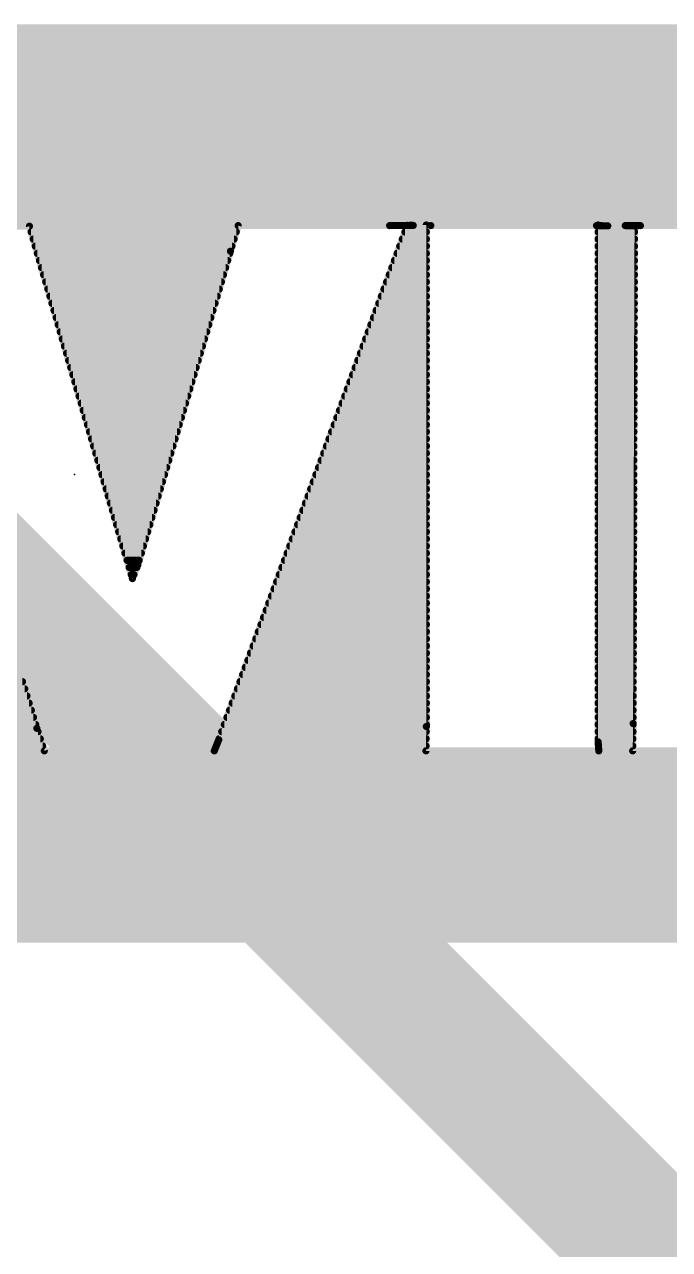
# Model space of a CAD drawing. Extents: x -23 to 84, y -20 to 26.
# Drawn here: x 22.263 to 23.41, y 16.325 to 18.505 of the extents above; entities that cross this region are included whole.
import ezdxf

# ---------------------------------------------------------------- set-up
doc = ezdxf.new("R2010")
doc.units = 0
for name, color, linetype in [('16', 132, 'CONTINUOUS'), ('21', 41, 'CONTINUOUS'), ('23', 53, 'CONTINUOUS')]:
    doc.layers.add(name, color=color, linetype=linetype)

msp = doc.modelspace()

# ---------------------------------------------------------------- linework, layer by layer
at = {"layer": '16', "const_width": 0.254}
msp.add_lwpolyline([(21.59, 18.1164), (23.9522, 15.7542)], dxfattribs=at)
at = {"layer": '21', "const_width": 0.0127}
for points in [[(24.068, 18.4983), (20.7364, 18.4983)], [(20.5149, 18.4785), (24.2365, 18.4785)], [(20.6183, 18.4912), (24.1386, 18.4912)], [(20.433, 18.4531), (24.3239, 18.4531)], [(20.4739, 18.4658), (24.283, 18.4658)], [(20.3921, 18.4404), (24.362, 18.4404)], [(20.3377, 18.415), (24.4196, 18.415)], [(20.361, 18.4277), (24.3949, 18.4277)], [(20.2909, 18.3896), (24.4664, 18.3896)], [(20.3143, 18.4023), (24.443, 18.4023)], [(20.2676, 18.3769), (24.4898, 18.3769)], [(20.2257, 18.3515), (24.5298, 18.3515)], [(20.2442, 18.3642), (24.51, 18.3642)], [(20.1953, 18.3261), (24.5621, 18.3261)], [(20.2105, 18.3388), (24.5467, 18.3388)], [(20.1648, 18.3007), (24.5929, 18.3007)], [(20.18, 18.3134), (24.5775, 18.3134)], [(20.1496, 18.288), (24.6083, 18.288)], [(20.1191, 18.2626), (24.6358, 18.2626)], [(20.1343, 18.2753), (24.6228, 18.2753)], [(20.0966, 18.2372), (24.6606, 18.2372)], [(20.1069, 18.2499), (24.6488, 18.2499)], [(20.0863, 18.2245), (24.6711, 18.2245)], [(20.0657, 18.1991), (24.6921, 18.1991)], [(20.076, 18.2118), (24.6816, 18.2118)], [(20.0451, 18.1737), (24.713, 18.1737)], [(20.0554, 18.1864), (24.7026, 18.1864)], [(20.0348, 18.161), (24.7234, 18.161)], [(20.7362, 18.1483), (24.1392, 18.1483)], [(22.9777, 18.1479), (22.944, 18.1473)], [(22.9777, 17.2558), (22.9777, 18.1479)], [(23.3481, 18.1453), (23.2834, 18.1479)], [(23.2834, 18.1479), (23.2834, 17.2284)], [(21.9775, 18.1469), (22.2716, 18.1458)], [(22.2716, 18.1458), (22.4547, 17.5189)], [(22.2746, 18.1356), (22.6396, 18.1356)], [(22.944, 18.1473), (22.6084, 17.2322)], [(22.6292, 18.1013), (22.643, 18.1469)], [(22.643, 18.1469), (22.9125, 18.1469)], [(22.9125, 18.1469), (22.9314, 18.1471)], [(22.9314, 18.1471), (22.9545, 18.1473)], [(22.9397, 18.1356), (22.9777, 18.1356)], [(22.9545, 18.1473), (22.9857, 18.1469)], [(22.9857, 18.1469), (23.2805, 18.1469)], [(23.2805, 18.1469), (23.3006, 18.1464)], [(23.2834, 18.1356), (23.3481, 18.1356)], [(23.3006, 18.1464), (23.3317, 18.1468)], [(23.3317, 18.1468), (23.3586, 18.1469)], [(23.3456, 17.2609), (23.3481, 18.1453)], [(23.3586, 18.1469), (23.6484, 18.1469)], [(22.2783, 18.1229), (22.6357, 18.1229)], [(22.282, 18.1102), (22.6319, 18.1102)], [(22.9304, 18.1102), (22.9777, 18.1102)], [(22.935, 18.1229), (22.9777, 18.1229)], [(23.2834, 18.1229), (23.3481, 18.1229)], [(23.2834, 18.1102), (23.348, 18.1102)], [(22.2857, 18.0975), (22.6281, 18.0975)], [(22.2894, 18.0848), (22.6243, 18.0848)], [(22.4646, 17.5434), (22.6292, 18.1013)], [(22.921, 18.0848), (22.9777, 18.0848)], [(22.9257, 18.0975), (22.9777, 18.0975)], [(23.2834, 18.0975), (23.348, 18.0975)], [(23.2834, 18.0848), (23.3479, 18.0848)], [(22.2931, 18.0721), (22.6206, 18.0721)], [(22.9164, 18.0721), (22.9777, 18.0721)], [(23.2834, 18.0721), (23.3479, 18.0721)], [(22.2968, 18.0594), (22.6168, 18.0594)], [(22.3006, 18.0467), (22.6131, 18.0467)], [(22.9071, 18.0467), (22.9777, 18.0467)], [(22.9117, 18.0594), (22.9777, 18.0594)], [(23.2834, 18.0594), (23.3479, 18.0594)], [(23.2834, 18.0467), (23.3478, 18.0467)], [(22.3043, 18.034), (22.6093, 18.034)], [(22.308, 18.0213), (22.6056, 18.0213)], [(22.8978, 18.0213), (22.9777, 18.0213)], [(22.9024, 18.034), (22.9777, 18.034)], [(23.2834, 18.034), (23.3478, 18.034)], [(23.2834, 18.0213), (23.3478, 18.0213)], [(22.3117, 18.0086), (22.6018, 18.0086)], [(22.3154, 17.9959), (22.5981, 17.9959)], [(22.8884, 17.9959), (22.9777, 17.9959)], [(22.8931, 18.0086), (22.9777, 18.0086)], [(23.2834, 18.0086), (23.3477, 18.0086)], [(23.2834, 17.9959), (23.3477, 17.9959)], [(22.3191, 17.9832), (22.5943, 17.9832)], [(22.8838, 17.9832), (22.9777, 17.9832)], [(23.2834, 17.9832), (23.3477, 17.9832)], [(22.3228, 17.9705), (22.5906, 17.9705)], [(22.3265, 17.9578), (22.5869, 17.9578)], [(22.8745, 17.9578), (22.9777, 17.9578)], [(22.8791, 17.9705), (22.9777, 17.9705)], [(23.2834, 17.9705), (23.3476, 17.9705)], [(23.2834, 17.9578), (23.3476, 17.9578)], [(22.3302, 17.9451), (22.5831, 17.9451)], [(22.3339, 17.9324), (22.5794, 17.9324)], [(22.8652, 17.9324), (22.9777, 17.9324)], [(22.8698, 17.9451), (22.9777, 17.9451)], [(23.2834, 17.9451), (23.3475, 17.9451)], [(23.2834, 17.9324), (23.3475, 17.9324)], [(22.3377, 17.9197), (22.5756, 17.9197)], [(22.8605, 17.9197), (22.9777, 17.9197)], [(23.2834, 17.9197), (23.3475, 17.9197)], [(22.3414, 17.907), (22.5719, 17.907)], [(22.3451, 17.8943), (22.5681, 17.8943)], [(22.8512, 17.8943), (22.9777, 17.8943)], [(22.8559, 17.907), (22.9777, 17.907)], [(23.2834, 17.907), (23.3474, 17.907)], [(23.2834, 17.8943), (23.3474, 17.8943)], [(22.3488, 17.8816), (22.5644, 17.8816)], [(22.3525, 17.8689), (22.5606, 17.8689)], [(22.8419, 17.8689), (22.9777, 17.8689)], [(22.8465, 17.8816), (22.9777, 17.8816)], [(23.2834, 17.8816), (23.3474, 17.8816)], [(23.2834, 17.8689), (23.3473, 17.8689)], [(22.3562, 17.8562), (22.5569, 17.8562)], [(22.3599, 17.8435), (22.5531, 17.8435)], [(22.8326, 17.8435), (22.9777, 17.8435)], [(22.8372, 17.8562), (22.9777, 17.8562)], [(23.2834, 17.8562), (23.3473, 17.8562)], [(23.2834, 17.8435), (23.3472, 17.8435)], [(22.3636, 17.8308), (22.5494, 17.8308)], [(22.8279, 17.8308), (22.9777, 17.8308)], [(23.2834, 17.8308), (23.3472, 17.8308)], [(22.3673, 17.8181), (22.5456, 17.8181)], [(22.3711, 17.8054), (22.5419, 17.8054)], [(22.8186, 17.8054), (22.9777, 17.8054)], [(22.8233, 17.8181), (22.9777, 17.8181)], [(23.2834, 17.8181), (23.3472, 17.8181)], [(23.2834, 17.8054), (23.3471, 17.8054)], [(22.3748, 17.7927), (22.5381, 17.7927)], [(22.3785, 17.78), (22.5344, 17.78)], [(22.8093, 17.78), (22.9777, 17.78)], [(22.8139, 17.7927), (22.9777, 17.7927)], [(23.2834, 17.7927), (23.3471, 17.7927)], [(23.2834, 17.78), (23.3471, 17.78)], [(22.2848, 17.2525), (22.129, 17.7578)], [(22.3822, 17.7673), (22.5306, 17.7673)], [(22.8046, 17.7673), (22.9777, 17.7673)], [(23.2834, 17.7673), (23.347, 17.7673)], [(22.3859, 17.7546), (22.5269, 17.7546)], [(22.3896, 17.7419), (22.5231, 17.7419)], [(22.7953, 17.7419), (22.9777, 17.7419)], [(22.8, 17.7546), (22.9777, 17.7546)], [(23.2834, 17.7546), (23.347, 17.7546)], [(23.2834, 17.7419), (23.347, 17.7419)], [(22.3933, 17.7292), (22.5194, 17.7292)], [(22.397, 17.7165), (22.5156, 17.7165)], [(22.786, 17.7165), (22.9777, 17.7165)], [(22.7907, 17.7292), (22.9777, 17.7292)], [(23.2834, 17.7292), (23.3469, 17.7292)], [(23.2834, 17.7165), (23.3469, 17.7165)], [(22.4007, 17.7038), (22.5119, 17.7038)], [(22.4044, 17.6911), (22.5082, 17.6911)], [(22.7767, 17.6911), (22.9777, 17.6911)], [(22.7813, 17.7038), (22.9777, 17.7038)], [(23.2834, 17.7038), (23.3468, 17.7038)], [(23.2834, 17.6911), (23.3468, 17.6911)], [(22.4082, 17.6784), (22.5044, 17.6784)], [(22.772, 17.6784), (22.9777, 17.6784)], [(23.2834, 17.6784), (23.3468, 17.6784)], [(22.4119, 17.6657), (22.5007, 17.6657)], [(22.4156, 17.653), (22.4969, 17.653)], [(22.7627, 17.653), (22.9777, 17.653)], [(22.7674, 17.6657), (22.9777, 17.6657)], [(23.2834, 17.6657), (23.3467, 17.6657)], [(23.2834, 17.653), (23.3467, 17.653)], [(22.4193, 17.6403), (22.4932, 17.6403)], [(22.423, 17.6276), (22.4894, 17.6276)], [(22.7534, 17.6276), (22.9777, 17.6276)], [(22.7581, 17.6403), (22.9777, 17.6403)], [(23.2834, 17.6403), (23.3467, 17.6403)], [(23.2834, 17.6276), (23.3466, 17.6276)], [(22.4267, 17.6149), (22.4857, 17.6149)], [(22.7488, 17.6149), (22.9777, 17.6149)], [(23.2834, 17.6149), (23.3466, 17.6149)], [(22.4304, 17.6022), (22.4819, 17.6022)], [(22.4341, 17.5895), (22.4782, 17.5895)], [(22.7394, 17.5895), (22.9777, 17.5895)], [(22.7441, 17.6022), (22.9777, 17.6022)], [(23.2834, 17.6022), (23.3466, 17.6022)], [(23.2834, 17.5895), (23.3465, 17.5895)], [(22.4378, 17.5768), (22.4744, 17.5768)], [(22.4415, 17.5641), (22.4707, 17.5641)], [(22.7301, 17.5641), (22.9777, 17.5641)], [(22.7348, 17.5768), (22.9777, 17.5768)], [(23.2834, 17.5768), (23.3465, 17.5768)], [(23.2834, 17.5641), (23.3464, 17.5641)], [(22.4453, 17.5514), (22.4669, 17.5514)], [(22.449, 17.5387), (22.4627, 17.5387)], [(22.4547, 17.5189), (22.4646, 17.5434)], [(22.7208, 17.5387), (22.9777, 17.5387)], [(22.7255, 17.5514), (22.9777, 17.5514)], [(23.2834, 17.5514), (23.3464, 17.5514)], [(23.2834, 17.5387), (23.3464, 17.5387)], [(22.4527, 17.526), (22.4576, 17.526)], [(22.7162, 17.526), (22.9777, 17.526)], [(23.2834, 17.526), (23.3463, 17.526)], [(22.7068, 17.5006), (22.9777, 17.5006)], [(22.7115, 17.5133), (22.9777, 17.5133)], [(23.2834, 17.5133), (23.3463, 17.5133)], [(23.2834, 17.5006), (23.3463, 17.5006)], [(22.6975, 17.4752), (22.9777, 17.4752)], [(22.7022, 17.4879), (22.9777, 17.4879)], [(23.2834, 17.4879), (23.3462, 17.4879)], [(23.2834, 17.4752), (23.3462, 17.4752)], [(22.6929, 17.4625), (22.9777, 17.4625)], [(23.2834, 17.4625), (23.3462, 17.4625)], [(22.6836, 17.4371), (22.9777, 17.4371)], [(22.6882, 17.4498), (22.9777, 17.4498)], [(23.2834, 17.4498), (23.3461, 17.4498)], [(23.2834, 17.4371), (23.3461, 17.4371)], [(22.6743, 17.4117), (22.9777, 17.4117)], [(22.6789, 17.4244), (22.9777, 17.4244)], [(23.2834, 17.4244), (23.346, 17.4244)], [(23.2834, 17.4117), (23.346, 17.4117)], [(22.6649, 17.3863), (22.9777, 17.3863)], [(22.6696, 17.399), (22.9777, 17.399)], [(23.2834, 17.399), (23.346, 17.399)], [(23.2834, 17.3863), (23.3459, 17.3863)], [(22.6603, 17.3736), (22.9777, 17.3736)], [(23.2834, 17.3736), (23.3459, 17.3736)], [(22.651, 17.3482), (22.9777, 17.3482)], [(22.6556, 17.3609), (22.9777, 17.3609)], [(23.2834, 17.3609), (23.3459, 17.3609)], [(23.2834, 17.3482), (23.3458, 17.3482)], [(21.9747, 17.3228), (22.2632, 17.3228)], [(21.9787, 17.3355), (22.2592, 17.3355)], [(22.6417, 17.3228), (22.9777, 17.3228)], [(22.6463, 17.3355), (22.9777, 17.3355)], [(23.2834, 17.3355), (23.3458, 17.3355)], [(23.2834, 17.3228), (23.3458, 17.3228)], [(21.9708, 17.3101), (22.2671, 17.3101)], [(22.637, 17.3101), (22.9777, 17.3101)], [(23.2834, 17.3101), (23.3457, 17.3101)], [(21.9629, 17.2847), (22.2749, 17.2847)], [(21.9668, 17.2974), (22.271, 17.2974)], [(22.6277, 17.2847), (22.9777, 17.2847)], [(22.6323, 17.2974), (22.9777, 17.2974)], [(23.2834, 17.2974), (23.3457, 17.2974)], [(23.2834, 17.2847), (23.3456, 17.2847)], [(21.955, 17.2593), (22.2827, 17.2593)], [(21.9589, 17.272), (22.2788, 17.272)], [(22.6184, 17.2593), (22.9777, 17.2593)], [(22.623, 17.272), (22.9777, 17.272)], [(22.977, 17.2124), (22.9777, 17.2558)], [(23.2834, 17.272), (23.3456, 17.272)], [(23.2834, 17.2593), (23.3456, 17.2593)], [(23.3449, 17.2124), (23.3456, 17.2609)], [(21.9471, 17.2339), (22.2909, 17.2339)], [(21.9511, 17.2466), (22.2868, 17.2466)], [(22.298, 17.2124), (22.2848, 17.2525)], [(22.6084, 17.2322), (22.6005, 17.2124)], [(22.6091, 17.2339), (22.9774, 17.2339)], [(22.6137, 17.2466), (22.9776, 17.2466)], [(23.2834, 17.2466), (23.3454, 17.2466)], [(23.2834, 17.2339), (23.3452, 17.2339)], [(21.9432, 17.2212), (22.2951, 17.2212)], [(22.6005, 17.2124), (22.298, 17.2124)], [(22.604, 17.2212), (22.9772, 17.2212)], [(23.2846, 17.2124), (22.977, 17.2124)], [(23.2834, 17.2284), (23.2846, 17.2124)], [(23.284, 17.2212), (23.345, 17.2212)], [(23.6499, 17.2124), (23.3449, 17.2124)], [(21.247, 17.2085), (24.149, 17.2085)], [(21.247, 17.1958), (24.708, 17.1958)], [(21.247, 17.1831), (24.6975, 17.1831)], [(21.247, 17.1704), (24.687, 17.1704)], [(21.247, 17.1577), (24.6765, 17.1577)], [(21.247, 17.145), (24.666, 17.145)], [(21.247, 17.1323), (24.6546, 17.1323)], [(21.247, 17.1196), (24.6424, 17.1196)], [(21.247, 17.1069), (24.6302, 17.1069)], [(21.247, 17.0942), (24.6162, 17.0942)], [(21.247, 17.0815), (24.6008, 17.0815)], [(21.247, 17.0688), (24.5854, 17.0688)], [(21.247, 17.0561), (24.57, 17.0561)], [(21.247, 17.0434), (24.5546, 17.0434)], [(21.247, 17.0307), (24.5384, 17.0307)], [(21.247, 17.018), (24.5199, 17.018)], [(21.247, 17.0053), (24.5014, 17.0053)], [(21.247, 16.9926), (24.4784, 16.9926)], [(21.247, 16.9799), (24.455, 16.9799)], [(21.247, 16.9672), (24.4316, 16.9672)], [(21.247, 16.9545), (24.4082, 16.9545)], [(21.247, 16.9418), (24.3786, 16.9418)], [(21.247, 16.9291), (24.345, 16.9291)], [(21.247, 16.9164), (24.3041, 16.9164)], [(21.247, 16.9037), (24.2631, 16.9037)], [(21.247, 16.891), (24.2034, 16.891)], [(21.247, 16.8783), (24.0632, 16.8783)], [(21.2981, 16.8773), (24.0479, 16.8773)]]:
    msp.add_lwpolyline(points, dxfattribs=at)
at = {"layer": '21', "const_width": 0.0064}
for points in [[(22.9809, 18.1479, 1), (22.9745, 18.1479)], [(22.9778, 18.1447, 1), (22.9777, 18.151)], [(23.2836, 18.1511, 1), (23.2833, 18.1447)], [(23.2866, 18.1479, 1), (23.2803, 18.1479)], [(22.2747, 18.1467, 1), (22.2686, 18.1449)], [(22.2746, 18.1388, 1), (22.2746, 18.1324)], [(22.2716, 18.1426, 1), (22.2716, 18.149)], [(22.6396, 18.1324, 1), (22.6396, 18.1388)], [(22.643, 18.1501, 1), (22.643, 18.1437)], [(22.646, 18.146, 1), (22.6399, 18.1478)], [(22.9124, 18.15, 1), (22.9125, 18.1437)], [(22.9125, 18.1437, 1), (22.9125, 18.1501)], [(22.9313, 18.1503, 1), (22.9314, 18.144)], [(22.9314, 18.144, 1), (22.9313, 18.1503)], [(22.9397, 18.1388, 1), (22.9397, 18.1324)], [(22.9439, 18.1505, 1), (22.944, 18.1442)], [(22.947, 18.1463, 1), (22.941, 18.1484)], [(22.9545, 18.1504, 1), (22.9544, 18.1441)], [(22.9545, 18.1441, 1), (22.9545, 18.1504)], [(22.9777, 18.1324, 1), (22.9777, 18.1388)], [(22.9857, 18.1501, 1), (22.9857, 18.1437)], [(22.9856, 18.1437, 1), (22.9857, 18.15)], [(23.2806, 18.15, 1), (23.2805, 18.1437)], [(23.2834, 18.1388, 1), (23.2834, 18.1324)], [(23.2805, 18.1437, 1), (23.2805, 18.1501)], [(23.3005, 18.1495, 1), (23.3006, 18.1432)], [(23.3005, 18.1432, 1), (23.3007, 18.1495)], [(23.3317, 18.15, 1), (23.3317, 18.1437)], [(23.3317, 18.1437, 1), (23.3316, 18.15)], [(23.3513, 18.1453, 1), (23.3449, 18.1453)], [(23.348, 18.1422, 1), (23.3482, 18.1485)], [(23.3481, 18.1324, 1), (23.3481, 18.1388)], [(23.3586, 18.1501, 1), (23.3586, 18.1437)], [(23.3586, 18.1437, 1), (23.3586, 18.15)], [(22.2783, 18.1261, 1), (22.2783, 18.1197)], [(22.282, 18.1134, 1), (22.282, 18.107)], [(22.6319, 18.107, 1), (22.6319, 18.1134)], [(22.6357, 18.1197, 1), (22.6357, 18.1261)], [(22.9304, 18.1134, 1), (22.9304, 18.107)], [(22.935, 18.1261, 1), (22.935, 18.1197)], [(22.9777, 18.1197, 1), (22.9777, 18.1261)], [(22.9777, 18.107, 1), (22.9777, 18.1134)], [(23.2834, 18.1261, 1), (23.2834, 18.1197)], [(23.2834, 18.1134, 1), (23.2834, 18.107)], [(23.348, 18.107, 1), (23.348, 18.1134)], [(23.3481, 18.1197, 1), (23.3481, 18.1261)], [(22.2857, 18.1007, 1), (22.2857, 18.0943)], [(22.2894, 18.088, 1), (22.2894, 18.0816)], [(22.6243, 18.0816, 1), (22.6243, 18.088)], [(22.6262, 18.1023, 1), (22.6323, 18.1004)], [(22.6323, 18.1004, 1), (22.6262, 18.1022)], [(22.6281, 18.0943, 1), (22.6281, 18.1007)], [(22.921, 18.088, 1), (22.921, 18.0816)], [(22.9257, 18.1007, 1), (22.9257, 18.0943)], [(22.9777, 18.0943, 1), (22.9777, 18.1007)], [(22.9777, 18.0816, 1), (22.9777, 18.088)], [(23.2834, 18.1007, 1), (23.2834, 18.0943)], [(23.2834, 18.088, 1), (23.2834, 18.0816)], [(23.3479, 18.0816, 1), (23.3479, 18.088)], [(23.348, 18.0943, 1), (23.348, 18.1007)], [(22.2931, 18.0753, 1), (22.2931, 18.0689)], [(22.6206, 18.0689, 1), (22.6206, 18.0753)], [(22.9164, 18.0753, 1), (22.9164, 18.0689)], [(22.9777, 18.0689, 1), (22.9777, 18.0753)], [(23.2834, 18.0753, 1), (23.2834, 18.0689)], [(23.3479, 18.0689, 1), (23.3479, 18.0753)], [(22.2968, 18.0626, 1), (22.2968, 18.0562)], [(22.3006, 18.0499, 1), (22.3006, 18.0435)], [(22.6131, 18.0435, 1), (22.6131, 18.0499)], [(22.6168, 18.0562, 1), (22.6168, 18.0626)], [(22.9071, 18.0499, 1), (22.9071, 18.0435)], [(22.9117, 18.0626, 1), (22.9117, 18.0562)], [(22.9777, 18.0562, 1), (22.9777, 18.0626)], [(22.9777, 18.0435, 1), (22.9777, 18.0499)], [(23.2834, 18.0626, 1), (23.2834, 18.0562)], [(23.2834, 18.0499, 1), (23.2834, 18.0435)], [(23.3478, 18.0435, 1), (23.3478, 18.0499)], [(23.3479, 18.0562, 1), (23.3479, 18.0626)], [(22.3043, 18.0372, 1), (22.3043, 18.0308)], [(22.308, 18.0245, 1), (22.308, 18.0181)], [(22.6056, 18.0181, 1), (22.6056, 18.0245)], [(22.6093, 18.0308, 1), (22.6093, 18.0372)], [(22.8978, 18.0245, 1), (22.8978, 18.0181)], [(22.9024, 18.0372, 1), (22.9024, 18.0308)], [(22.9777, 18.0308, 1), (22.9777, 18.0372)], [(22.9777, 18.0181, 1), (22.9777, 18.0245)], [(23.2834, 18.0372, 1), (23.2834, 18.0308)], [(23.2834, 18.0245, 1), (23.2834, 18.0181)], [(23.3478, 18.0308, 1), (23.3478, 18.0372)], [(23.3478, 18.0181, 1), (23.3478, 18.0245)], [(22.3117, 18.0118, 1), (22.3117, 18.0054)], [(22.3154, 17.9991, 1), (22.3154, 17.9927)], [(22.5981, 17.9927, 1), (22.5981, 17.9991)], [(22.6018, 18.0054, 1), (22.6018, 18.0118)], [(22.8884, 17.9991, 1), (22.8884, 17.9927)], [(22.8931, 18.0118, 1), (22.8931, 18.0054)], [(22.9777, 18.0054, 1), (22.9777, 18.0118)], [(22.9777, 17.9927, 1), (22.9777, 17.9991)], [(23.2834, 18.0118, 1), (23.2834, 18.0054)], [(23.2834, 17.9991, 1), (23.2834, 17.9927)], [(23.3477, 18.0054, 1), (23.3477, 18.0118)], [(23.3477, 17.9927, 1), (23.3477, 17.9991)], [(22.3191, 17.9864, 1), (22.3191, 17.98)], [(22.5943, 17.98, 1), (22.5943, 17.9864)], [(22.8838, 17.9864, 1), (22.8838, 17.98)], [(22.9777, 17.98, 1), (22.9777, 17.9864)], [(23.2834, 17.9864, 1), (23.2834, 17.98)], [(23.3477, 17.98, 1), (23.3477, 17.9864)], [(22.3228, 17.9737, 1), (22.3228, 17.9673)], [(22.3265, 17.961, 1), (22.3265, 17.9546)], [(22.5869, 17.9546, 1), (22.5869, 17.961)], [(22.5906, 17.9673, 1), (22.5906, 17.9737)], [(22.8745, 17.961, 1), (22.8745, 17.9546)], [(22.8791, 17.9737, 1), (22.8791, 17.9673)], [(22.9777, 17.9673, 1), (22.9777, 17.9737)], [(22.9777, 17.9546, 1), (22.9777, 17.961)], [(23.2834, 17.9737, 1), (23.2834, 17.9673)], [(23.2834, 17.961, 1), (23.2834, 17.9546)], [(23.3476, 17.9673, 1), (23.3476, 17.9737)], [(23.3476, 17.9546, 1), (23.3476, 17.961)], [(22.3302, 17.9483, 1), (22.3302, 17.9419)], [(22.3339, 17.9356, 1), (22.3339, 17.9292)], [(22.5794, 17.9292, 1), (22.5794, 17.9356)], [(22.5831, 17.9419, 1), (22.5831, 17.9483)], [(22.8652, 17.9356, 1), (22.8652, 17.9292)], [(22.8698, 17.9483, 1), (22.8698, 17.9419)], [(22.9777, 17.9419, 1), (22.9777, 17.9483)], [(22.9777, 17.9292, 1), (22.9777, 17.9356)], [(23.2834, 17.9483, 1), (23.2834, 17.9419)], [(23.2834, 17.9356, 1), (23.2834, 17.9292)], [(23.3475, 17.9419, 1), (23.3475, 17.9483)], [(23.3475, 17.9292, 1), (23.3475, 17.9356)], [(22.3377, 17.9229, 1), (22.3377, 17.9165)], [(22.5756, 17.9165, 1), (22.5756, 17.9229)], [(22.8605, 17.9229, 1), (22.8605, 17.9165)], [(22.9777, 17.9165, 1), (22.9777, 17.9229)], [(23.2834, 17.9229, 1), (23.2834, 17.9165)], [(23.3475, 17.9165, 1), (23.3475, 17.9229)], [(22.3414, 17.9102, 1), (22.3414, 17.9038)], [(22.3451, 17.8975, 1), (22.3451, 17.8911)], [(22.5681, 17.8911, 1), (22.5681, 17.8975)], [(22.5719, 17.9038, 1), (22.5719, 17.9102)], [(22.8512, 17.8975, 1), (22.8512, 17.8911)], [(22.8559, 17.9102, 1), (22.8559, 17.9038)], [(22.9777, 17.9038, 1), (22.9777, 17.9102)], [(22.9777, 17.8911, 1), (22.9777, 17.8975)], [(23.2834, 17.9102, 1), (23.2834, 17.9038)], [(23.2834, 17.8975, 1), (23.2834, 17.8911)], [(23.3474, 17.9038, 1), (23.3474, 17.9102)], [(23.3474, 17.8911, 1), (23.3474, 17.8975)], [(22.3488, 17.8848, 1), (22.3488, 17.8784)], [(22.3525, 17.8721, 1), (22.3525, 17.8657)], [(22.5606, 17.8657, 1), (22.5606, 17.8721)], [(22.5644, 17.8784, 1), (22.5644, 17.8848)], [(22.8419, 17.8721, 1), (22.8419, 17.8657)], [(22.8465, 17.8848, 1), (22.8465, 17.8784)], [(22.9777, 17.8784, 1), (22.9777, 17.8848)], [(22.9777, 17.8657, 1), (22.9777, 17.8721)], [(23.2834, 17.8848, 1), (23.2834, 17.8784)], [(23.2834, 17.8721, 1), (23.2834, 17.8657)], [(23.3473, 17.8657, 1), (23.3473, 17.8721)], [(23.3474, 17.8784, 1), (23.3474, 17.8848)], [(22.3562, 17.8594, 1), (22.3562, 17.853)], [(22.3599, 17.8467, 1), (22.3599, 17.8403)], [(22.5531, 17.8403, 1), (22.5531, 17.8467)], [(22.5569, 17.853, 1), (22.5569, 17.8594)], [(22.8326, 17.8467, 1), (22.8326, 17.8403)], [(22.8372, 17.8594, 1), (22.8372, 17.853)], [(22.9777, 17.853, 1), (22.9777, 17.8594)], [(22.9777, 17.8403, 1), (22.9777, 17.8467)], [(23.2834, 17.8594, 1), (23.2834, 17.853)], [(23.2834, 17.8467, 1), (23.2834, 17.8403)], [(23.3472, 17.8403, 1), (23.3472, 17.8467)], [(23.3473, 17.853, 1), (23.3473, 17.8594)], [(22.3636, 17.834, 1), (22.3636, 17.8276)], [(22.5494, 17.8276, 1), (22.5494, 17.834)], [(22.8279, 17.834, 1), (22.8279, 17.8276)], [(22.9777, 17.8276, 1), (22.9777, 17.834)], [(23.2834, 17.834, 1), (23.2834, 17.8276)], [(23.3472, 17.8276, 1), (23.3472, 17.834)], [(22.3673, 17.8213, 1), (22.3673, 17.8149)], [(22.3711, 17.8086, 1), (22.3711, 17.8022)], [(22.5419, 17.8022, 1), (22.5419, 17.8086)], [(22.5456, 17.8149, 1), (22.5456, 17.8213)], [(22.8186, 17.8086, 1), (22.8186, 17.8022)], [(22.8233, 17.8213, 1), (22.8233, 17.8149)], [(22.9777, 17.8149, 1), (22.9777, 17.8213)], [(22.9777, 17.8022, 1), (22.9777, 17.8086)], [(23.2834, 17.8213, 1), (23.2834, 17.8149)], [(23.2834, 17.8086, 1), (23.2834, 17.8022)], [(23.3471, 17.8022, 1), (23.3471, 17.8086)], [(23.3472, 17.8149, 1), (23.3472, 17.8213)], [(22.3748, 17.7959, 1), (22.3748, 17.7895)], [(22.3785, 17.7832, 1), (22.3785, 17.7768)], [(22.5344, 17.7768, 1), (22.5344, 17.7832)], [(22.5381, 17.7895, 1), (22.5381, 17.7959)], [(22.8093, 17.7832, 1), (22.8093, 17.7768)], [(22.8139, 17.7959, 1), (22.8139, 17.7895)], [(22.9777, 17.7895, 1), (22.9777, 17.7959)], [(22.9777, 17.7768, 1), (22.9777, 17.7832)], [(23.2834, 17.7959, 1), (23.2834, 17.7895)], [(23.2834, 17.7832, 1), (23.2834, 17.7768)], [(23.3471, 17.7895, 1), (23.3471, 17.7959)], [(23.3471, 17.7768, 1), (23.3471, 17.7832)], [(22.3822, 17.7705, 1), (22.3822, 17.7641)], [(22.5306, 17.7641, 1), (22.5306, 17.7705)], [(22.8046, 17.7705, 1), (22.8046, 17.7641)], [(22.9777, 17.7641, 1), (22.9777, 17.7705)], [(23.2834, 17.7705, 1), (23.2834, 17.7641)], [(23.347, 17.7641, 1), (23.347, 17.7705)], [(22.3859, 17.7578, 1), (22.3859, 17.7514)], [(22.3896, 17.7451, 1), (22.3896, 17.7387)], [(22.5231, 17.7387, 1), (22.5231, 17.7451)], [(22.5269, 17.7514, 1), (22.5269, 17.7578)], [(22.7953, 17.7451, 1), (22.7953, 17.7387)], [(22.8, 17.7578, 1), (22.8, 17.7514)], [(22.9777, 17.7514, 1), (22.9777, 17.7578)], [(22.9777, 17.7387, 1), (22.9777, 17.7451)], [(23.2834, 17.7578, 1), (23.2834, 17.7514)], [(23.2834, 17.7451, 1), (23.2834, 17.7387)], [(23.347, 17.7514, 1), (23.347, 17.7578)], [(23.347, 17.7387, 1), (23.347, 17.7451)], [(22.3933, 17.7324, 1), (22.3933, 17.726)], [(22.397, 17.7197, 1), (22.397, 17.7133)], [(22.5156, 17.7133, 1), (22.5156, 17.7197)], [(22.5194, 17.726, 1), (22.5194, 17.7324)], [(22.786, 17.7197, 1), (22.786, 17.7133)], [(22.7907, 17.7324, 1), (22.7907, 17.726)], [(22.9777, 17.726, 1), (22.9777, 17.7324)], [(22.9777, 17.7133, 1), (22.9777, 17.7197)], [(23.2834, 17.7324, 1), (23.2834, 17.726)], [(23.2834, 17.7197, 1), (23.2834, 17.7133)], [(23.3469, 17.726, 1), (23.3469, 17.7324)], [(23.3469, 17.7133, 1), (23.3469, 17.7197)], [(22.4007, 17.707, 1), (22.4007, 17.7006)], [(22.4044, 17.6943, 1), (22.4044, 17.6879)], [(22.5082, 17.6879, 1), (22.5082, 17.6943)], [(22.5119, 17.7006, 1), (22.5119, 17.707)], [(22.7767, 17.6943, 1), (22.7767, 17.6879)], [(22.7813, 17.707, 1), (22.7813, 17.7006)], [(22.9777, 17.7006, 1), (22.9777, 17.707)], [(22.9777, 17.6879, 1), (22.9777, 17.6943)], [(23.2834, 17.707, 1), (23.2834, 17.7006)], [(23.2834, 17.6943, 1), (23.2834, 17.6879)], [(23.3468, 17.7006, 1), (23.3468, 17.707)], [(23.3468, 17.6879, 1), (23.3468, 17.6943)], [(22.4082, 17.6816, 1), (22.4082, 17.6752)], [(22.5044, 17.6752, 1), (22.5044, 17.6816)], [(22.772, 17.6816, 1), (22.772, 17.6752)], [(22.9777, 17.6752, 1), (22.9777, 17.6816)], [(23.2834, 17.6816, 1), (23.2834, 17.6752)], [(23.3468, 17.6752, 1), (23.3468, 17.6816)], [(22.4119, 17.6689, 1), (22.4119, 17.6625)], [(22.4156, 17.6562, 1), (22.4156, 17.6498)], [(22.4969, 17.6498, 1), (22.4969, 17.6562)], [(22.5007, 17.6625, 1), (22.5007, 17.6689)], [(22.7627, 17.6562, 1), (22.7627, 17.6498)], [(22.7674, 17.6689, 1), (22.7674, 17.6625)], [(22.9777, 17.6625, 1), (22.9777, 17.6689)], [(22.9777, 17.6498, 1), (22.9777, 17.6562)], [(23.2834, 17.6689, 1), (23.2834, 17.6625)], [(23.2834, 17.6562, 1), (23.2834, 17.6498)], [(23.3467, 17.6625, 1), (23.3467, 17.6689)], [(23.3467, 17.6498, 1), (23.3467, 17.6562)], [(22.4193, 17.6435, 1), (22.4193, 17.6371)], [(22.423, 17.6308, 1), (22.423, 17.6244)], [(22.4894, 17.6244, 1), (22.4894, 17.6308)], [(22.4932, 17.6371, 1), (22.4932, 17.6435)], [(22.7534, 17.6308, 1), (22.7534, 17.6244)], [(22.7581, 17.6435, 1), (22.7581, 17.6371)], [(22.9777, 17.6371, 1), (22.9777, 17.6435)], [(22.9777, 17.6244, 1), (22.9777, 17.6308)], [(23.2834, 17.6435, 1), (23.2834, 17.6371)], [(23.2834, 17.6308, 1), (23.2834, 17.6244)], [(23.3466, 17.6244, 1), (23.3466, 17.6308)], [(23.3467, 17.6371, 1), (23.3467, 17.6435)], [(22.4267, 17.6181, 1), (22.4267, 17.6117)], [(22.4857, 17.6117, 1), (22.4857, 17.6181)], [(22.7488, 17.6181, 1), (22.7488, 17.6117)], [(22.9777, 17.6117, 1), (22.9777, 17.6181)], [(23.2834, 17.6181, 1), (23.2834, 17.6117)], [(23.3466, 17.6117, 1), (23.3466, 17.6181)], [(22.4304, 17.6054, 1), (22.4304, 17.599)], [(22.4341, 17.5927, 1), (22.4341, 17.5863)], [(22.4782, 17.5863, 1), (22.4782, 17.5927)], [(22.4819, 17.599, 1), (22.4819, 17.6054)], [(22.7394, 17.5927, 1), (22.7394, 17.5863)], [(22.7441, 17.6054, 1), (22.7441, 17.599)], [(22.9777, 17.599, 1), (22.9777, 17.6054)], [(22.9777, 17.5863, 1), (22.9777, 17.5927)], [(23.2834, 17.6054, 1), (23.2834, 17.599)], [(23.2834, 17.5927, 1), (23.2834, 17.5863)], [(23.3465, 17.5863, 1), (23.3465, 17.5927)], [(23.3466, 17.599, 1), (23.3466, 17.6054)], [(22.4378, 17.58, 1), (22.4378, 17.5736)], [(22.4415, 17.5673, 1), (22.4415, 17.5609)], [(22.4707, 17.5609, 1), (22.4707, 17.5673)], [(22.4744, 17.5736, 1), (22.4744, 17.58)], [(22.7301, 17.5673, 1), (22.7301, 17.5609)], [(22.7348, 17.58, 1), (22.7348, 17.5736)], [(22.9777, 17.5736, 1), (22.9777, 17.58)], [(22.9777, 17.5609, 1), (22.9777, 17.5673)], [(23.2834, 17.58, 1), (23.2834, 17.5736)], [(23.2834, 17.5673, 1), (23.2834, 17.5609)], [(23.3464, 17.5609, 1), (23.3464, 17.5673)], [(23.3465, 17.5736, 1), (23.3465, 17.58)], [(22.4453, 17.5546, 1), (22.4453, 17.5482)], [(22.449, 17.5419, 1), (22.449, 17.5355)], [(22.4615, 17.5443, 1), (22.4676, 17.5425)], [(22.4675, 17.5423, 1), (22.4616, 17.5446)], [(22.4627, 17.5355, 1), (22.4627, 17.5419)], [(22.4669, 17.5482, 1), (22.4669, 17.5546)], [(22.7208, 17.5419, 1), (22.7208, 17.5355)], [(22.7255, 17.5546, 1), (22.7255, 17.5482)], [(22.9777, 17.5482, 1), (22.9777, 17.5546)], [(22.9777, 17.5355, 1), (22.9777, 17.5419)], [(23.2834, 17.5546, 1), (23.2834, 17.5482)], [(23.2834, 17.5419, 1), (23.2834, 17.5355)], [(23.3464, 17.5482, 1), (23.3464, 17.5546)], [(23.3464, 17.5355, 1), (23.3464, 17.5419)], [(22.4527, 17.5292, 1), (22.4527, 17.5228)], [(22.4518, 17.5201, 1), (22.4577, 17.5177)], [(22.4517, 17.518, 1), (22.4578, 17.5198)], [(22.4576, 17.5228, 1), (22.4576, 17.5292)], [(22.7162, 17.5292, 1), (22.7162, 17.5228)], [(22.9777, 17.5228, 1), (22.9777, 17.5292)], [(23.2834, 17.5292, 1), (23.2834, 17.5228)], [(23.3463, 17.5228, 1), (23.3463, 17.5292)], [(22.7068, 17.5038, 1), (22.7068, 17.4974)], [(22.7115, 17.5165, 1), (22.7115, 17.5101)], [(22.9777, 17.5101, 1), (22.9777, 17.5165)], [(22.9777, 17.4974, 1), (22.9777, 17.5038)], [(23.2834, 17.5165, 1), (23.2834, 17.5101)], [(23.2834, 17.5038, 1), (23.2834, 17.4974)], [(23.3463, 17.5101, 1), (23.3463, 17.5165)], [(23.3463, 17.4974, 1), (23.3463, 17.5038)], [(22.6975, 17.4784, 1), (22.6975, 17.472)], [(22.7022, 17.4911, 1), (22.7022, 17.4847)], [(22.9777, 17.4847, 1), (22.9777, 17.4911)], [(22.9777, 17.472, 1), (22.9777, 17.4784)], [(23.2834, 17.4911, 1), (23.2834, 17.4847)], [(23.2834, 17.4784, 1), (23.2834, 17.472)], [(23.3462, 17.4847, 1), (23.3462, 17.4911)], [(23.3462, 17.472, 1), (23.3462, 17.4784)], [(22.6929, 17.4657, 1), (22.6929, 17.4593)], [(22.9777, 17.4593, 1), (22.9777, 17.4657)], [(23.2834, 17.4657, 1), (23.2834, 17.4593)], [(23.3462, 17.4593, 1), (23.3462, 17.4657)], [(22.6836, 17.4403, 1), (22.6836, 17.4339)], [(22.6882, 17.453, 1), (22.6882, 17.4466)], [(22.9777, 17.4466, 1), (22.9777, 17.453)], [(22.9777, 17.4339, 1), (22.9777, 17.4403)], [(23.2834, 17.453, 1), (23.2834, 17.4466)], [(23.2834, 17.4403, 1), (23.2834, 17.4339)], [(23.3461, 17.4466, 1), (23.3461, 17.453)], [(23.3461, 17.4339, 1), (23.3461, 17.4403)], [(22.6743, 17.4149, 1), (22.6743, 17.4085)], [(22.6789, 17.4276, 1), (22.6789, 17.4212)], [(22.9777, 17.4212, 1), (22.9777, 17.4276)], [(22.9777, 17.4085, 1), (22.9777, 17.4149)], [(23.2834, 17.4276, 1), (23.2834, 17.4212)], [(23.2834, 17.4149, 1), (23.2834, 17.4085)], [(23.346, 17.4212, 1), (23.346, 17.4276)], [(23.346, 17.4085, 1), (23.346, 17.4149)], [(22.6649, 17.3895, 1), (22.6649, 17.3831)], [(22.6696, 17.4022, 1), (22.6696, 17.3958)], [(22.9777, 17.3958, 1), (22.9777, 17.4022)], [(22.9777, 17.3831, 1), (22.9777, 17.3895)], [(23.2834, 17.4022, 1), (23.2834, 17.3958)], [(23.2834, 17.3895, 1), (23.2834, 17.3831)], [(23.3459, 17.3831, 1), (23.3459, 17.3895)], [(23.346, 17.3958, 1), (23.346, 17.4022)], [(22.6603, 17.3768, 1), (22.6603, 17.3704)], [(22.9777, 17.3704, 1), (22.9777, 17.3768)], [(23.2834, 17.3768, 1), (23.2834, 17.3704)], [(23.3459, 17.3704, 1), (23.3459, 17.3768)], [(22.651, 17.3514, 1), (22.651, 17.345)], [(22.6556, 17.3641, 1), (22.6556, 17.3577)], [(22.9777, 17.3577, 1), (22.9777, 17.3641)], [(22.9777, 17.345, 1), (22.9777, 17.3514)], [(23.2834, 17.3641, 1), (23.2834, 17.3577)], [(23.2834, 17.3514, 1), (23.2834, 17.345)], [(23.3458, 17.345, 1), (23.3458, 17.3514)], [(23.3459, 17.3577, 1), (23.3459, 17.3641)], [(22.2592, 17.3323, 1), (22.2592, 17.3387)], [(22.2632, 17.3196, 1), (22.2632, 17.326)], [(22.6417, 17.326, 1), (22.6417, 17.3196)], [(22.6463, 17.3387, 1), (22.6463, 17.3323)], [(22.9777, 17.3323, 1), (22.9777, 17.3387)], [(22.9777, 17.3196, 1), (22.9777, 17.326)], [(23.2834, 17.3387, 1), (23.2834, 17.3323)], [(23.2834, 17.326, 1), (23.2834, 17.3196)], [(23.3458, 17.3323, 1), (23.3458, 17.3387)], [(23.3458, 17.3196, 1), (23.3458, 17.326)], [(22.2671, 17.3069, 1), (22.2671, 17.3133)], [(22.637, 17.3133, 1), (22.637, 17.3069)], [(22.9777, 17.3069, 1), (22.9777, 17.3133)], [(23.2834, 17.3133, 1), (23.2834, 17.3069)], [(23.3457, 17.3069, 1), (23.3457, 17.3133)], [(22.271, 17.2942, 1), (22.271, 17.3006)], [(22.2749, 17.2815, 1), (22.2749, 17.2879)], [(22.6277, 17.2879, 1), (22.6277, 17.2815)], [(22.6323, 17.3006, 1), (22.6323, 17.2942)], [(22.9777, 17.2942, 1), (22.9777, 17.3006)], [(22.9777, 17.2815, 1), (22.9777, 17.2879)], [(23.2834, 17.3006, 1), (23.2834, 17.2942)], [(23.2834, 17.2879, 1), (23.2834, 17.2815)], [(23.3456, 17.2815, 1), (23.3456, 17.2879)], [(23.3457, 17.2942, 1), (23.3457, 17.3006)], [(22.2788, 17.2688, 1), (22.2788, 17.2752)], [(22.2827, 17.2561, 1), (22.2827, 17.2625)], [(22.6184, 17.2625, 1), (22.6184, 17.2561)], [(22.623, 17.2752, 1), (22.623, 17.2688)], [(22.9809, 17.2558, 1), (22.9745, 17.2559)], [(22.9777, 17.2688, 1), (22.9777, 17.2752)], [(22.9777, 17.2561, 1), (22.9777, 17.2625)], [(23.2834, 17.2752, 1), (23.2834, 17.2688)], [(23.2834, 17.2625, 1), (23.2834, 17.2561)], [(23.3488, 17.2609, 1), (23.3424, 17.261)], [(23.3424, 17.2609, 1), (23.3488, 17.2609)], [(23.3456, 17.2688, 1), (23.3456, 17.2752)], [(23.3456, 17.2561, 1), (23.3456, 17.2625)], [(22.2879, 17.2535, 1), (22.2818, 17.2515)], [(22.2818, 17.2516, 1), (22.2879, 17.2534)], [(22.2868, 17.2434, 1), (22.2868, 17.2498)], [(22.2909, 17.2307, 1), (22.2909, 17.2371)], [(22.6114, 17.231, 1), (22.6055, 17.2334)], [(22.6091, 17.2371, 1), (22.6091, 17.2307)], [(22.6137, 17.2498, 1), (22.6137, 17.2434)], [(22.9745, 17.2558, 1), (22.9809, 17.2558)], [(22.9774, 17.2307, 1), (22.9774, 17.2371)], [(22.9776, 17.2434, 1), (22.9776, 17.2498)], [(23.2834, 17.2498, 1), (23.2834, 17.2434)], [(23.2834, 17.2371, 1), (23.2834, 17.2307)], [(23.3452, 17.2307, 1), (23.3452, 17.2371)], [(23.3454, 17.2434, 1), (23.3454, 17.2498)], [(22.298, 17.2156, 1), (22.298, 17.2093)], [(22.2951, 17.218, 1), (22.2951, 17.2244)], [(22.5975, 17.2136, 1), (22.6034, 17.2112)], [(22.6005, 17.2093, 1), (22.6005, 17.2156)], [(22.604, 17.2244, 1), (22.604, 17.218)], [(22.6054, 17.2333, 1), (22.6114, 17.2311)], [(22.977, 17.2156, 1), (22.977, 17.2093)], [(22.9772, 17.218, 1), (22.9772, 17.2244)], [(23.2866, 17.2286, 1), (23.2803, 17.2281)], [(23.2803, 17.2284, 1), (23.2866, 17.2284)], [(23.284, 17.2244, 1), (23.284, 17.218)], [(23.2846, 17.2093, 1), (23.2846, 17.2156)], [(23.3449, 17.2156, 1), (23.3449, 17.2093)], [(23.345, 17.218, 1), (23.345, 17.2244)], [(22.295, 17.2114, 1), (22.301, 17.2134)], [(22.9738, 17.2125, 1), (22.9802, 17.2124)], [(23.2814, 17.2122, 1), (23.2878, 17.2127)], [(23.3417, 17.2125, 1), (23.3481, 17.2124)]]:
    msp.add_lwpolyline(points, format="xyb", dxfattribs=at)
at = {"layer": '23'}
msp.add_point((22.352, 17.7038), dxfattribs=at)

doc.saveas('drawing.dxf')
